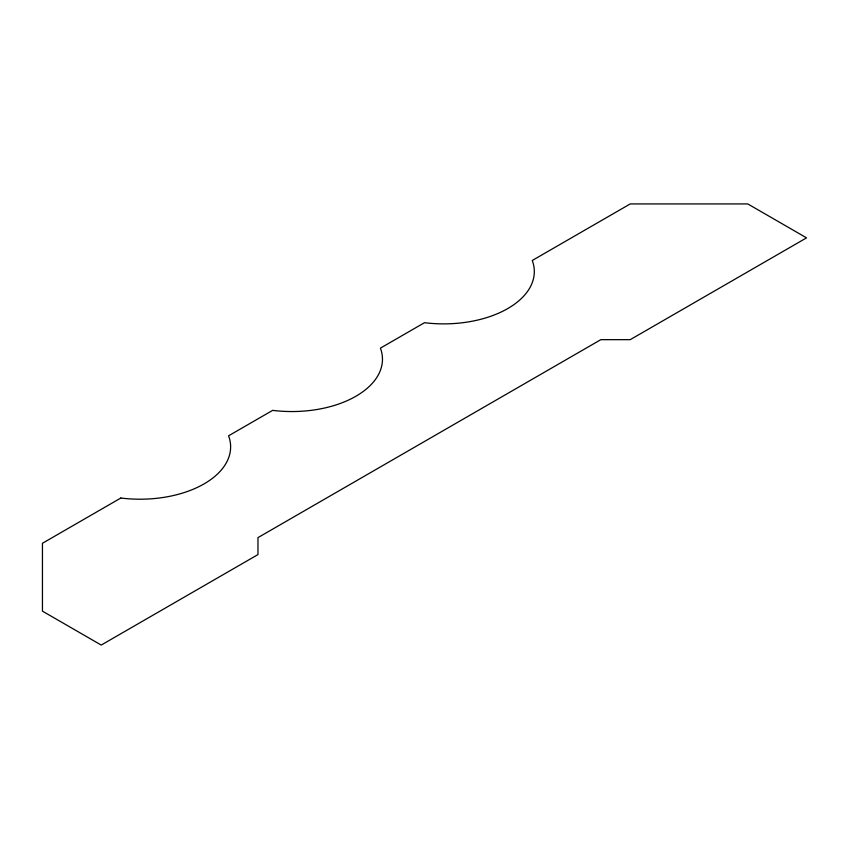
<?xml version="1.0" encoding="UTF-8"?>
<svg xmlns="http://www.w3.org/2000/svg" width="849" height="849" viewBox="0 0 849 849"><rect width="100%" height="100%" fill="white"/><g stroke="black" fill="none" stroke-linecap="round" stroke-linejoin="round"><path stroke-width="1.27" d="M120.823 498.023L42.45 543.275L42.45 611.142L101.222 645.07L257.969 554.577L257.969 537.619L600.827 339.664L630.223 339.664L806.55 237.858L747.778 203.93L630.223 203.93L532.259 260.484A90.631 52.32 0 0 1 424.5 322.694L380.416 348.143A90.631 52.32 0 0 1 272.656 410.364L228.572 435.813A90.631 52.32 0 0 1 120.823 498.023"/></g></svg>
